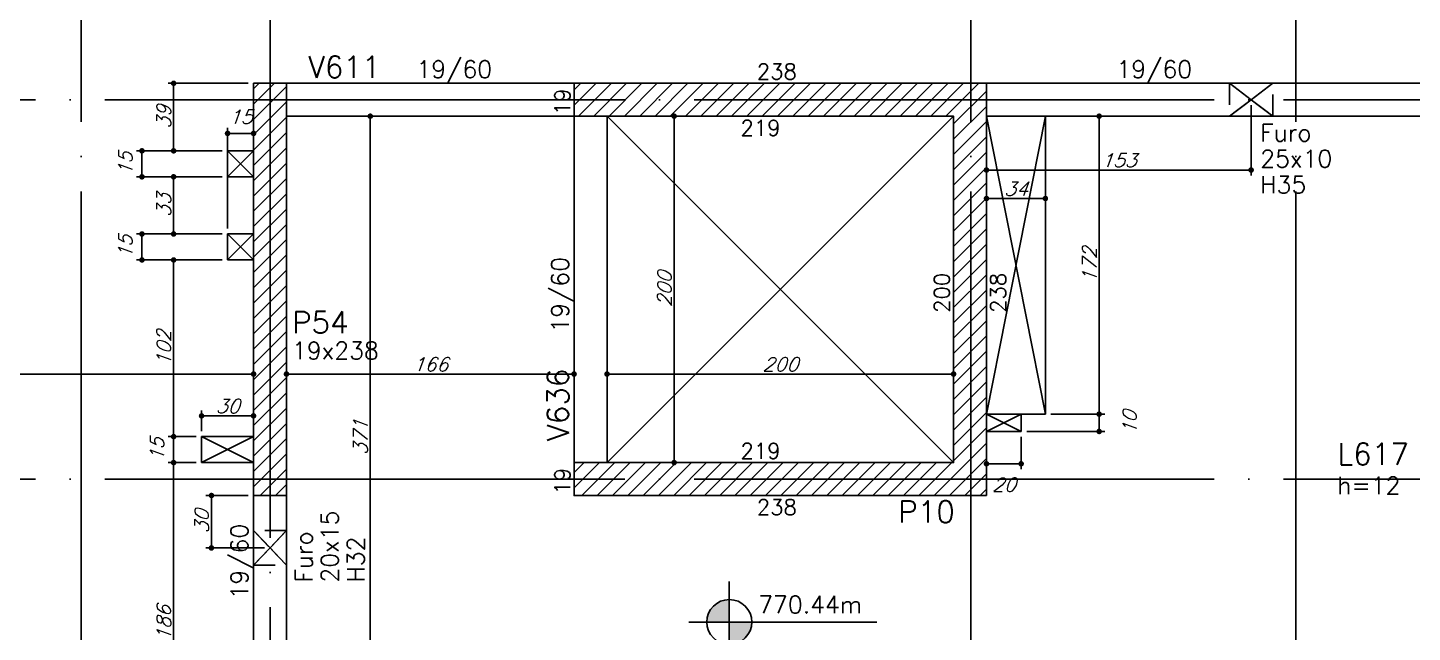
# Model space of a CAD drawing. Extents: x -4245 to 5400, y -2094 to 2406.
# Drawn here: x -349 to 450, y 567 to 916 of the extents above; entities that cross this region are included whole.
import ezdxf
from ezdxf.enums import TextEntityAlignment as Align

# ---------------------------------------------------------------- set-up
doc = ezdxf.new("R2010")
doc.units = 0
doc.header["$LTSCALE"] = 50
doc.header["$MEASUREMENT"] = 0
doc.linetypes.add('EIXO', pattern=[6.8, 6, -0.4, 0, -0.4])
doc.linetypes.add('HIDDEN', pattern=[0.375, 0.25, -0.125])
doc.layers.get('0').update_dxf_attribs({"linetype": 'CONTINUOUS'})
doc.layers.get('DEFPOINTS').update_dxf_attribs({"linetype": 'CONTINUOUS'})
for name, color, linetype in [('F-COTAS', 106, 'CONTINUOUS'), ('F-COTAS-FUROS', 50, 'CONTINUOUS'), ('F-EIXO', 12, 'EIXO'), ('F-FURO-PAREDE', 2, 'HIDDEN'), ('F-FURO-PAREDE-TEXTOS', 2, 'CONTINUOUS'), ('F-LAJES-DIM', 2, 'CONTINUOUS'), ('F-LAJES-NOME', 4, 'CONTINUOUS'), ('F-NÍVEL-PLANTA', 2, 'CONTINUOUS'), ('F-PILARES-DIM', 172, 'CONTINUOUS'), ('F-PILARES-HACH', 174, 'CONTINUOUS'), ('F-PILARES-NOME', 170, 'CONTINUOUS'), ('F-PILARES-S', 170, 'CONTINUOUS'), ('F-TEXTO', 6, 'CONTINUOUS'), ('F-VIGAS', 3, 'CONTINUOUS'), ('F-VIGAS-DIM', 2, 'CONTINUOUS'), ('F-VIGAS-NOME', 4, 'CONTINUOUS'), ('F-VÃO', 1, 'CONTINUOUS')]:
    doc.layers.add(name, color=color, linetype=linetype)
doc.styles.add('CP-TEXT-INCL', font='simplex.shx', dxfattribs={"oblique": 20})
doc.styles.add('MCP', font='simplex.shx')
doc.styles.add('ROMANS', font='simplex.shx')
doc.dimstyles.new('CP-COTAS-50', dxfattribs={"dimscale": 0.64, "dimtxt": 12.5, "dimasz": 5, "dimexe": 5, "dimexo": 5, "dimgap": 2.5, "dimtad": 1, "dimdec": 1, "dimdsep": 46, "dimtxsty": 'CP-TEXT-INCL', "dimblk1": 'DOT', "dimblk2": 'DOT', "dimsah": 1, "dimcen": 9, "dimclrd": 256, "dimclre": 256, "dimclrt": 256, "dimadec": 0, "dimazin": 0, "dimtfac": 1, "dimtdec": 1, "dimtmove": 2, "dimatfit": 3, "dimldrblk": 'DOT', "dimfxl": 0, "dimtolj": 1, "dimarcsym": 0})
pattern_1 = [(45, (0, 10000), (-4.4194174, 4.4194174), [])]

# ---------------------------------------------------------------- blocks, each defined once
blk = doc.blocks.new('Nível - Planta')
at = {"layer": 'F-NÍVEL-PLANTA'}
h = blk.add_hatch(color=71, dxfattribs=at)
h.paths.add_polyline_path([(0, 0), (0, 0.26, 0.414214), (-0.26, 0)])
h.paths.add_polyline_path([(0.26, 0), (0, 0), (0, -0.26, 0.414214)])
for p, q in [((0, -0.469), (0, 0.469)), ((-0.469, 0), (1.704, 0))]:
    blk.add_line(p, q, dxfattribs=at)
blk.add_circle((0, 0), 0.26, dxfattribs=at)
at = {"layer": 'F-TEXTO', "color": 3, "style": 'MCP'}
blk.add_attdef('NÍVEL', (0.333, 0.102), '', height=0.2, dxfattribs=at)
blk = doc.blocks.new('*U10')
at = {"layer": 'F-EIXO'}
blk.add_line((0, 0), (7397, 0), dxfattribs=at)
at = {"layer": 'F-TEXTO', "style": 'ROMANS'}
blk.add_attdef('EIXO', text='', height=17.5, dxfattribs=at).set_placement((-28.2072, 0), align=Align.MIDDLE_CENTER)
blk = doc.blocks.new('*U12')
at = {"layer": 'F-EIXO'}
blk.add_line((0, 0), (0, -3377.88), dxfattribs=at)
at = {"layer": 'F-TEXTO', "style": 'ROMANS'}
blk.add_attdef('EIXO', text='', height=17.5, rotation=360, dxfattribs=at).set_placement((0, 28.21), align=Align.MIDDLE_CENTER)
blk = doc.blocks.new('*U13')
at = {"layer": 'F-EIXO'}
blk.add_line((0, 0), (0, -3477.88), dxfattribs=at)
at = {"layer": 'F-TEXTO', "style": 'ROMANS'}
blk.add_attdef('EIXO', text='', height=17.5, rotation=360, dxfattribs=at).set_placement((0, 28.21), align=Align.MIDDLE_CENTER)
blk = doc.blocks.new('_DOT')
at = {"color": 0, "linetype": 'ByBlock'}
blk.add_line((-0.5, 0), (-1, 0), dxfattribs=at)
at = {"color": 0, "linetype": 'ByBlock', "const_width": 0.5}
blk.add_lwpolyline([(-0.25, 0, 1), (0.25, 0, 1)], format="xyb", close=True, dxfattribs=at)
blk = doc.blocks.new('*D54')
at = {"layer": 'DEFPOINTS', "color": 0, "linetype": 'Continuous', "transparency": 16777216}
for p in [(-151.64, 864.5), (-151.64, 864.5), (-151.64, 493.5)]:
    blk.add_point(p, dxfattribs=at)
at = {"layer": 'F-COTAS', "linetype": 'Continuous', "lineweight": -2, "transparency": 16777216}
blk.add_line((-151.64, 496.7), (-151.64, 861.3), dxfattribs=at)
at = {"layer": 'F-COTAS', "linetype": 'Continuous', "lineweight": -2, "transparency": 16777216, "xscale": 3.2, "yscale": 3.2, "zscale": 3.2}
for p, rotation in [((-151.64, 864.5), 90), ((-151.64, 493.5), 270)]:
    blk.add_blockref('_DOT', p, dxfattribs=dict(at, rotation=rotation))
at = {"layer": 'F-COTAS', "linetype": 'Continuous', "transparency": 16777216, "insert": (-157.24, 679), "char_height": 8, "attachment_point": 5, "rotation": 90, "style": 'CP-TEXT-INCL'}
blk.add_mtext('\\A1;371', dxfattribs=at)
blk = doc.blocks.new('*D55')
at = {"layer": 'DEFPOINTS', "color": 0, "linetype": 'Continuous', "transparency": 16777216}
for p in [(23.74, 864.5), (23.74, 864.5), (23.74, 664.5)]:
    blk.add_point(p, dxfattribs=at)
at = {"layer": 'F-COTAS', "linetype": 'Continuous', "lineweight": -2, "transparency": 16777216}
blk.add_line((23.74, 667.7), (23.74, 861.3), dxfattribs=at)
at = {"layer": 'F-COTAS', "linetype": 'Continuous', "lineweight": -2, "transparency": 16777216, "xscale": 3.2, "yscale": 3.2, "zscale": 3.2}
for p, rotation in [((23.74, 864.5), 90), ((23.74, 664.5), 270)]:
    blk.add_blockref('_DOT', p, dxfattribs=dict(at, rotation=rotation))
at = {"layer": 'F-COTAS', "linetype": 'Continuous', "transparency": 16777216, "insert": (18.14, 764.5), "char_height": 8, "attachment_point": 5, "rotation": 90, "style": 'CP-TEXT-INCL'}
blk.add_mtext('\\A1;200', dxfattribs=at)
blk = doc.blocks.new('*D84')
at = {"layer": 'DEFPOINTS', "color": 0, "linetype": 'Continuous', "transparency": 16777216}
for p in [(-537, 715.63), (-219, 715.63), (-219, 715.63)]:
    blk.add_point(p, dxfattribs=at)
at = {"layer": 'F-COTAS', "linetype": 'Continuous', "lineweight": -2, "transparency": 16777216}
blk.add_line((-533.8, 715.63), (-222.2, 715.63), dxfattribs=at)
at = {"layer": 'F-COTAS', "linetype": 'Continuous', "lineweight": -2, "transparency": 16777216, "xscale": 3.2, "yscale": 3.2, "zscale": 3.2, "rotation": 180}
blk.add_blockref('_DOT', (-537, 715.63), dxfattribs=at)
at = {"layer": 'F-COTAS', "linetype": 'Continuous', "lineweight": -2, "transparency": 16777216, "xscale": 3.2, "yscale": 3.2, "zscale": 3.2}
blk.add_blockref('_DOT', (-219, 715.63), dxfattribs=at)
at = {"layer": 'F-COTAS', "linetype": 'Continuous', "transparency": 16777216, "insert": (-378, 721.23), "char_height": 8, "attachment_point": 5, "style": 'CP-TEXT-INCL'}
blk.add_mtext('\\A1;318', dxfattribs=at)
blk = doc.blocks.new('*D85')
at = {"layer": 'DEFPOINTS', "color": 0, "linetype": 'Continuous', "transparency": 16777216}
for p in [(-200, 715.63), (-34, 715.63), (-34, 715.63)]:
    blk.add_point(p, dxfattribs=at)
at = {"layer": 'F-COTAS', "linetype": 'Continuous', "lineweight": -2, "transparency": 16777216}
blk.add_line((-196.8, 715.63), (-37.2, 715.63), dxfattribs=at)
at = {"layer": 'F-COTAS', "linetype": 'Continuous', "lineweight": -2, "transparency": 16777216, "xscale": 3.2, "yscale": 3.2, "zscale": 3.2, "rotation": 180}
blk.add_blockref('_DOT', (-200, 715.63), dxfattribs=at)
at = {"layer": 'F-COTAS', "linetype": 'Continuous', "lineweight": -2, "transparency": 16777216, "xscale": 3.2, "yscale": 3.2, "zscale": 3.2}
blk.add_blockref('_DOT', (-34, 715.63), dxfattribs=at)
at = {"layer": 'F-COTAS', "linetype": 'Continuous', "transparency": 16777216, "insert": (-117, 721.23), "char_height": 8, "attachment_point": 5, "style": 'CP-TEXT-INCL'}
blk.add_mtext('\\A1;166', dxfattribs=at)
blk = doc.blocks.new('*D86')
at = {"layer": 'DEFPOINTS', "color": 0, "linetype": 'Continuous', "transparency": 16777216}
for p in [(-15, 715.63), (185, 715.63), (185, 715.63)]:
    blk.add_point(p, dxfattribs=at)
at = {"layer": 'F-COTAS', "linetype": 'Continuous', "lineweight": -2, "transparency": 16777216}
blk.add_line((-11.8, 715.63), (181.8, 715.63), dxfattribs=at)
at = {"layer": 'F-COTAS', "linetype": 'Continuous', "lineweight": -2, "transparency": 16777216, "xscale": 3.2, "yscale": 3.2, "zscale": 3.2, "rotation": 180}
blk.add_blockref('_DOT', (-15, 715.63), dxfattribs=at)
at = {"layer": 'F-COTAS', "linetype": 'Continuous', "lineweight": -2, "transparency": 16777216, "xscale": 3.2, "yscale": 3.2, "zscale": 3.2}
blk.add_blockref('_DOT', (185, 715.63), dxfattribs=at)
at = {"layer": 'F-COTAS', "linetype": 'Continuous', "transparency": 16777216, "insert": (85, 721.23), "char_height": 8, "attachment_point": 5, "style": 'CP-TEXT-INCL'}
blk.add_mtext('\\A1;200', dxfattribs=at)
blk = doc.blocks.new('*U237')
at = {"layer": 'F-VÃO'}
for p, q in [((0, 0), (34, 172)), ((0, 172), (34, 0))]:
    blk.add_line(p, q, dxfattribs=at)
at = {"layer": 'F-VÃO', "color": 3}
blk.add_lwpolyline([(0, 0), (34, 0), (34, 172), (0, 172)], close=True, dxfattribs=at)
blk = doc.blocks.new('*U240')
at = {"layer": 'F-VÃO'}
for p, q in [((0, 0), (20, 10)), ((0, 10), (20, 0))]:
    blk.add_line(p, q, dxfattribs=at)
at = {"layer": 'F-VÃO', "color": 3}
blk.add_lwpolyline([(0, 0), (20, 0), (20, 10), (0, 10)], close=True, dxfattribs=at)
blk = doc.blocks.new('*U243')
at = {"layer": 'F-VÃO'}
for p, q in [((0, 0), (15, 15)), ((0, 15), (15, 0))]:
    blk.add_line(p, q, dxfattribs=at)
at = {"layer": 'F-VÃO', "color": 3}
blk.add_lwpolyline([(0, 0), (15, 0), (15, 15), (0, 15)], close=True, dxfattribs=at)
blk = doc.blocks.new('*U246')
at = {"layer": 'F-VÃO'}
for p, q in [((0, 0), (30, 15)), ((0, 15), (30, 0))]:
    blk.add_line(p, q, dxfattribs=at)
at = {"layer": 'F-VÃO', "color": 3}
blk.add_lwpolyline([(0, 0), (30, 0), (30, 15), (0, 15)], close=True, dxfattribs=at)
blk = doc.blocks.new('*D309')
at = {"layer": 'DEFPOINTS', "color": 0, "linetype": 'Continuous', "transparency": 16777216}
for p in [(-265.13, 664.5), (-249, 664.5), (-239, 479)]:
    blk.add_point(p, dxfattribs=at)
at = {"layer": 'F-COTAS-FUROS', "linetype": 'Continuous', "lineweight": -2, "transparency": 16777216}
for p, q in [((-252.2, 664.5), (-268.33, 664.5)), ((-265.13, 482.2), (-265.13, 661.3)), ((-242.2, 479), (-268.33, 479))]:
    blk.add_line(p, q, dxfattribs=at)
at = {"layer": 'F-COTAS-FUROS', "linetype": 'Continuous', "lineweight": -2, "transparency": 16777216, "xscale": 3.2, "yscale": 3.2, "zscale": 3.2}
for p, rotation in [((-265.13, 664.5), 90), ((-265.13, 479), 270)]:
    blk.add_blockref('_DOT', p, dxfattribs=dict(at, rotation=rotation))
at = {"layer": 'F-COTAS-FUROS', "linetype": 'Continuous', "transparency": 16777216, "insert": (-270.73, 571.75), "char_height": 8, "attachment_point": 5, "rotation": 90, "style": 'CP-TEXT-INCL'}
blk.add_mtext('\\A1;186', dxfattribs=at)
blk = doc.blocks.new('*D310')
at = {"layer": 'DEFPOINTS', "color": 0, "linetype": 'Continuous', "transparency": 16777216}
for p in [(-265.13, 679.5), (-249, 679.5), (-249, 664.5)]:
    blk.add_point(p, dxfattribs=at)
at = {"layer": 'F-COTAS-FUROS', "linetype": 'Continuous', "lineweight": -2, "transparency": 16777216}
for p, q in [((-252.2, 679.5), (-268.33, 679.5)), ((-265.13, 667.7), (-265.13, 676.3)), ((-252.2, 664.5), (-268.33, 664.5))]:
    blk.add_line(p, q, dxfattribs=at)
at = {"layer": 'F-COTAS-FUROS', "linetype": 'Continuous', "lineweight": -2, "transparency": 16777216, "xscale": 3.2, "yscale": 3.2, "zscale": 3.2}
for p, rotation in [((-265.13, 679.5), 90), ((-265.13, 664.5), 270)]:
    blk.add_blockref('_DOT', p, dxfattribs=dict(at, rotation=rotation))
at = {"layer": 'F-COTAS-FUROS', "linetype": 'Continuous', "transparency": 16777216, "insert": (-274.73, 672), "char_height": 8, "attachment_point": 5, "rotation": 90, "style": 'CP-TEXT-INCL'}
blk.add_mtext('\\A1;15', dxfattribs=at)
blk = doc.blocks.new('*D311')
at = {"layer": 'DEFPOINTS', "color": 0, "linetype": 'Continuous', "transparency": 16777216}
for p in [(-265.13, 781.5), (-234, 781.5), (-249, 679.5)]:
    blk.add_point(p, dxfattribs=at)
at = {"layer": 'F-COTAS-FUROS', "linetype": 'Continuous', "lineweight": -2, "transparency": 16777216}
for p, q in [((-237.2, 781.5), (-268.33, 781.5)), ((-265.13, 682.7), (-265.13, 778.3)), ((-252.2, 679.5), (-268.33, 679.5))]:
    blk.add_line(p, q, dxfattribs=at)
at = {"layer": 'F-COTAS-FUROS', "linetype": 'Continuous', "lineweight": -2, "transparency": 16777216, "xscale": 3.2, "yscale": 3.2, "zscale": 3.2}
for p, rotation in [((-265.13, 781.5), 90), ((-265.13, 679.5), 270)]:
    blk.add_blockref('_DOT', p, dxfattribs=dict(at, rotation=rotation))
at = {"layer": 'F-COTAS-FUROS', "linetype": 'Continuous', "transparency": 16777216, "insert": (-270.73, 730.5), "char_height": 8, "attachment_point": 5, "rotation": 90, "style": 'CP-TEXT-INCL'}
blk.add_mtext('\\A1;102', dxfattribs=at)
blk = doc.blocks.new('*D312')
at = {"layer": 'DEFPOINTS', "color": 0, "linetype": 'Continuous', "transparency": 16777216}
for p in [(-283.41, 796.5), (-234, 796.5), (-234, 781.5)]:
    blk.add_point(p, dxfattribs=at)
at = {"layer": 'F-COTAS-FUROS', "linetype": 'Continuous', "lineweight": -2, "transparency": 16777216}
for p, q in [((-237.2, 796.5), (-286.61, 796.5)), ((-283.41, 784.7), (-283.41, 793.3)), ((-237.2, 781.5), (-286.61, 781.5))]:
    blk.add_line(p, q, dxfattribs=at)
at = {"layer": 'F-COTAS-FUROS', "linetype": 'Continuous', "lineweight": -2, "transparency": 16777216, "xscale": 3.2, "yscale": 3.2, "zscale": 3.2}
for p, rotation in [((-283.41, 796.5), 90), ((-283.41, 781.5), 270)]:
    blk.add_blockref('_DOT', p, dxfattribs=dict(at, rotation=rotation))
at = {"layer": 'F-COTAS-FUROS', "linetype": 'Continuous', "transparency": 16777216, "insert": (-293.01, 789), "char_height": 8, "attachment_point": 5, "rotation": 90, "style": 'CP-TEXT-INCL'}
blk.add_mtext('\\A1;15', dxfattribs=at)
blk = doc.blocks.new('*D313')
at = {"layer": 'DEFPOINTS', "color": 0, "linetype": 'Continuous', "transparency": 16777216}
for p in [(-265.13, 829.5), (-234, 829.5), (-234, 796.5)]:
    blk.add_point(p, dxfattribs=at)
at = {"layer": 'F-COTAS-FUROS', "linetype": 'Continuous', "lineweight": -2, "transparency": 16777216}
for p, q in [((-237.2, 829.5), (-268.33, 829.5)), ((-265.13, 799.7), (-265.13, 826.3)), ((-237.2, 796.5), (-268.33, 796.5))]:
    blk.add_line(p, q, dxfattribs=at)
at = {"layer": 'F-COTAS-FUROS', "linetype": 'Continuous', "lineweight": -2, "transparency": 16777216, "xscale": 3.2, "yscale": 3.2, "zscale": 3.2}
for p, rotation in [((-265.13, 829.5), 90), ((-265.13, 796.5), 270)]:
    blk.add_blockref('_DOT', p, dxfattribs=dict(at, rotation=rotation))
at = {"layer": 'F-COTAS-FUROS', "linetype": 'Continuous', "transparency": 16777216, "insert": (-270.73, 813), "char_height": 8, "attachment_point": 5, "rotation": 90, "style": 'CP-TEXT-INCL'}
blk.add_mtext('\\A1;33', dxfattribs=at)
blk = doc.blocks.new('*D314')
at = {"layer": 'DEFPOINTS', "color": 0, "linetype": 'Continuous', "transparency": 16777216}
for p in [(-283.41, 844.5), (-234, 844.5), (-234, 829.5)]:
    blk.add_point(p, dxfattribs=at)
at = {"layer": 'F-COTAS-FUROS', "linetype": 'Continuous', "lineweight": -2, "transparency": 16777216}
for p, q in [((-237.2, 844.5), (-286.61, 844.5)), ((-283.41, 832.7), (-283.41, 841.3)), ((-237.2, 829.5), (-286.61, 829.5))]:
    blk.add_line(p, q, dxfattribs=at)
at = {"layer": 'F-COTAS-FUROS', "linetype": 'Continuous', "lineweight": -2, "transparency": 16777216, "xscale": 3.2, "yscale": 3.2, "zscale": 3.2}
for p, rotation in [((-283.41, 844.5), 90), ((-283.41, 829.5), 270)]:
    blk.add_blockref('_DOT', p, dxfattribs=dict(at, rotation=rotation))
at = {"layer": 'F-COTAS-FUROS', "linetype": 'Continuous', "transparency": 16777216, "insert": (-293.01, 837), "char_height": 8, "attachment_point": 5, "rotation": 90, "style": 'CP-TEXT-INCL'}
blk.add_mtext('\\A1;15', dxfattribs=at)
blk = doc.blocks.new('*D315')
at = {"layer": 'DEFPOINTS', "color": 0, "linetype": 'Continuous', "transparency": 16777216}
for p in [(-265.13, 883.5), (-219, 883.5), (-234, 844.5)]:
    blk.add_point(p, dxfattribs=at)
at = {"layer": 'F-COTAS-FUROS', "linetype": 'Continuous', "lineweight": -2, "transparency": 16777216}
for p, q in [((-222.2, 883.5), (-268.33, 883.5)), ((-265.13, 847.7), (-265.13, 880.3)), ((-237.2, 844.5), (-268.33, 844.5))]:
    blk.add_line(p, q, dxfattribs=at)
at = {"layer": 'F-COTAS-FUROS', "linetype": 'Continuous', "lineweight": -2, "transparency": 16777216, "xscale": 3.2, "yscale": 3.2, "zscale": 3.2}
for p, rotation in [((-265.13, 883.5), 90), ((-265.13, 844.5), 270)]:
    blk.add_blockref('_DOT', p, dxfattribs=dict(at, rotation=rotation))
at = {"layer": 'F-COTAS-FUROS', "linetype": 'Continuous', "transparency": 16777216, "insert": (-270.73, 864), "char_height": 8, "attachment_point": 5, "rotation": 90, "style": 'CP-TEXT-INCL'}
blk.add_mtext('\\A1;39', dxfattribs=at)
blk = doc.blocks.new('*D318')
at = {"layer": 'DEFPOINTS', "color": 0, "linetype": 'Continuous', "transparency": 16777216}
for p in [(-219, 691.47), (-249, 679.5), (-219, 685.75)]:
    blk.add_point(p, dxfattribs=at)
at = {"layer": 'F-COTAS-FUROS', "linetype": 'Continuous', "lineweight": -2, "transparency": 16777216}
for p, q in [((-249, 682.7), (-249, 694.67)), ((-245.8, 691.47), (-222.2, 691.47)), ((-219, 688.95), (-219, 694.67))]:
    blk.add_line(p, q, dxfattribs=at)
at = {"layer": 'F-COTAS-FUROS', "linetype": 'Continuous', "lineweight": -2, "transparency": 16777216, "xscale": 3.2, "yscale": 3.2, "zscale": 3.2, "rotation": 180}
blk.add_blockref('_DOT', (-249, 691.47), dxfattribs=at)
at = {"layer": 'F-COTAS-FUROS', "linetype": 'Continuous', "lineweight": -2, "transparency": 16777216, "xscale": 3.2, "yscale": 3.2, "zscale": 3.2}
blk.add_blockref('_DOT', (-219, 691.47), dxfattribs=at)
at = {"layer": 'F-COTAS-FUROS', "linetype": 'Continuous', "transparency": 16777216, "insert": (-234, 697.07), "char_height": 8, "attachment_point": 5, "style": 'CP-TEXT-INCL'}
blk.add_mtext('\\A1;30', dxfattribs=at)
blk = doc.blocks.new('*D319')
at = {"layer": 'DEFPOINTS', "color": 0, "linetype": 'Continuous', "transparency": 16777216}
for p in [(-219, 854.56), (-219, 847.51), (-234, 796.5)]:
    blk.add_point(p, dxfattribs=at)
at = {"layer": 'F-COTAS-FUROS', "linetype": 'Continuous', "lineweight": -2, "transparency": 16777216}
for p, q in [((-234, 799.7), (-234, 857.76)), ((-219, 850.71), (-219, 857.76)), ((-230.8, 854.56), (-222.2, 854.56))]:
    blk.add_line(p, q, dxfattribs=at)
at = {"layer": 'F-COTAS-FUROS', "linetype": 'Continuous', "lineweight": -2, "transparency": 16777216, "xscale": 3.2, "yscale": 3.2, "zscale": 3.2, "rotation": 180}
blk.add_blockref('_DOT', (-234, 854.56), dxfattribs=at)
at = {"layer": 'F-COTAS-FUROS', "linetype": 'Continuous', "lineweight": -2, "transparency": 16777216, "xscale": 3.2, "yscale": 3.2, "zscale": 3.2}
blk.add_blockref('_DOT', (-219, 854.56), dxfattribs=at)
at = {"layer": 'F-COTAS-FUROS', "linetype": 'Continuous', "transparency": 16777216, "insert": (-226.5, 864.16), "char_height": 8, "attachment_point": 5, "style": 'CP-TEXT-INCL'}
blk.add_mtext('\\A1;15', dxfattribs=at)
blk = doc.blocks.new('*D323')
at = {"layer": 'DEFPOINTS', "color": 0, "linetype": 'Continuous', "transparency": 16777216}
for p in [(204, 682.5), (224, 682.5), (224, 663.84)]:
    blk.add_point(p, dxfattribs=at)
at = {"layer": 'F-COTAS-FUROS', "linetype": 'Continuous', "lineweight": -2, "transparency": 16777216}
for p, q in [((204, 679.3), (204, 660.64)), ((224, 679.3), (224, 660.64)), ((207.2, 663.84), (220.8, 663.84))]:
    blk.add_line(p, q, dxfattribs=at)
at = {"layer": 'F-COTAS-FUROS', "linetype": 'Continuous', "lineweight": -2, "transparency": 16777216, "xscale": 3.2, "yscale": 3.2, "zscale": 3.2, "rotation": 180}
blk.add_blockref('_DOT', (204, 663.84), dxfattribs=at)
at = {"layer": 'F-COTAS-FUROS', "linetype": 'Continuous', "lineweight": -2, "transparency": 16777216, "xscale": 3.2, "yscale": 3.2, "zscale": 3.2}
blk.add_blockref('_DOT', (224, 663.84), dxfattribs=at)
at = {"layer": 'F-COTAS-FUROS', "linetype": 'Continuous', "transparency": 16777216, "insert": (214, 651.75), "char_height": 8, "attachment_point": 5, "style": 'CP-TEXT-INCL'}
blk.add_mtext('\\A1;20', dxfattribs=at)
blk = doc.blocks.new('*D324')
at = {"layer": 'DEFPOINTS', "color": 0, "linetype": 'Continuous', "transparency": 16777216}
for p in [(238, 692.5), (269.02, 692.5), (224, 682.5)]:
    blk.add_point(p, dxfattribs=at)
at = {"layer": 'F-COTAS-FUROS', "linetype": 'Continuous', "lineweight": -2, "transparency": 16777216}
for p, q in [((241.2, 692.5), (272.22, 692.5)), ((269.02, 685.7), (269.02, 689.3)), ((227.2, 682.5), (272.22, 682.5))]:
    blk.add_line(p, q, dxfattribs=at)
at = {"layer": 'F-COTAS-FUROS', "linetype": 'Continuous', "lineweight": -2, "transparency": 16777216, "xscale": 3.2, "yscale": 3.2, "zscale": 3.2}
for p, rotation in [((269.02, 692.5), 90), ((269.02, 682.5), 270)]:
    blk.add_blockref('_DOT', p, dxfattribs=dict(at, rotation=rotation))
at = {"layer": 'F-COTAS-FUROS', "linetype": 'Continuous', "transparency": 16777216, "insert": (286.62, 687.5), "char_height": 8, "attachment_point": 5, "rotation": 90, "style": 'CP-TEXT-INCL'}
blk.add_mtext('\\A1;10', dxfattribs=at)
blk = doc.blocks.new('*D325')
at = {"layer": 'DEFPOINTS', "color": 0, "linetype": 'Continuous', "transparency": 16777216}
for p in [(255.88, 864.5), (269.02, 864.5), (238, 692.5)]:
    blk.add_point(p, dxfattribs=at)
at = {"layer": 'F-COTAS-FUROS', "linetype": 'Continuous', "lineweight": -2, "transparency": 16777216}
for p, q in [((259.08, 864.5), (272.22, 864.5)), ((269.02, 695.7), (269.02, 861.3)), ((241.2, 692.5), (272.22, 692.5))]:
    blk.add_line(p, q, dxfattribs=at)
at = {"layer": 'F-COTAS-FUROS', "linetype": 'Continuous', "lineweight": -2, "transparency": 16777216, "xscale": 3.2, "yscale": 3.2, "zscale": 3.2}
for p, rotation in [((269.02, 864.5), 90), ((269.02, 692.5), 270)]:
    blk.add_blockref('_DOT', p, dxfattribs=dict(at, rotation=rotation))
at = {"layer": 'F-COTAS-FUROS', "linetype": 'Continuous', "transparency": 16777216, "insert": (263.42, 778.5), "char_height": 8, "attachment_point": 5, "rotation": 90, "style": 'CP-TEXT-INCL'}
blk.add_mtext('\\A1;172', dxfattribs=at)
blk = doc.blocks.new('*D326')
at = {"layer": 'DEFPOINTS', "color": 0, "linetype": 'Continuous', "transparency": 16777216}
for p in [(238, 816.98), (204, 803.1), (238, 803.1)]:
    blk.add_point(p, dxfattribs=at)
at = {"layer": 'F-COTAS-FUROS', "linetype": 'Continuous', "lineweight": -2, "transparency": 16777216}
for p, q in [((204, 806.3), (204, 820.18)), ((207.2, 816.98), (234.8, 816.98)), ((238, 806.3), (238, 820.18))]:
    blk.add_line(p, q, dxfattribs=at)
at = {"layer": 'F-COTAS-FUROS', "linetype": 'Continuous', "lineweight": -2, "transparency": 16777216, "xscale": 3.2, "yscale": 3.2, "zscale": 3.2, "rotation": 180}
blk.add_blockref('_DOT', (204, 816.98), dxfattribs=at)
at = {"layer": 'F-COTAS-FUROS', "linetype": 'Continuous', "lineweight": -2, "transparency": 16777216, "xscale": 3.2, "yscale": 3.2, "zscale": 3.2}
blk.add_blockref('_DOT', (238, 816.98), dxfattribs=at)
at = {"layer": 'F-COTAS-FUROS', "linetype": 'Continuous', "transparency": 16777216, "insert": (221, 822.58), "char_height": 8, "attachment_point": 5, "style": 'CP-TEXT-INCL'}
blk.add_mtext('\\A1;34', dxfattribs=at)
blk = doc.blocks.new('*D348')
at = {"layer": 'DEFPOINTS', "color": 0, "linetype": 'Continuous', "transparency": 16777216}
for p in [(356.74, 874), (204, 852.73), (204, 833.42)]:
    blk.add_point(p, dxfattribs=at)
at = {"layer": 'F-COTAS-FUROS', "linetype": 'Continuous', "lineweight": -2, "transparency": 16777216}
for p, q in [((356.74, 870.8), (356.74, 830.22)), ((204, 849.53), (204, 830.22)), ((353.54, 833.42), (207.2, 833.42))]:
    blk.add_line(p, q, dxfattribs=at)
at = {"layer": 'F-COTAS-FUROS', "linetype": 'Continuous', "lineweight": -2, "transparency": 16777216, "xscale": 3.2, "yscale": 3.2, "zscale": 3.2, "rotation": 180}
blk.add_blockref('_DOT', (204, 833.42), dxfattribs=at)
at = {"layer": 'F-COTAS-FUROS', "linetype": 'Continuous', "lineweight": -2, "transparency": 16777216, "xscale": 3.2, "yscale": 3.2, "zscale": 3.2}
blk.add_blockref('_DOT', (356.74, 833.42), dxfattribs=at)
at = {"layer": 'F-COTAS-FUROS', "linetype": 'Continuous', "transparency": 16777216, "insert": (280.37, 839.02), "char_height": 8, "attachment_point": 5, "style": 'CP-TEXT-INCL'}
blk.add_mtext('\\A1;153', dxfattribs=at)
blk = doc.blocks.new('*D350')
at = {"layer": 'DEFPOINTS', "color": 0, "linetype": 'Continuous', "transparency": 16777216}
for p in [(-243.31, 645.5), (-219, 645.5), (-209.5, 615.22)]:
    blk.add_point(p, dxfattribs=at)
at = {"layer": 'F-COTAS-FUROS', "linetype": 'Continuous', "lineweight": -2, "transparency": 16777216}
for p, q in [((-222.2, 645.5), (-246.51, 645.5)), ((-243.31, 618.42), (-243.31, 642.3)), ((-212.7, 615.22), (-246.51, 615.22))]:
    blk.add_line(p, q, dxfattribs=at)
at = {"layer": 'F-COTAS-FUROS', "linetype": 'Continuous', "lineweight": -2, "transparency": 16777216, "xscale": 3.2, "yscale": 3.2, "zscale": 3.2}
for p, rotation in [((-243.31, 645.5), 90), ((-243.31, 615.22), 270)]:
    blk.add_blockref('_DOT', p, dxfattribs=dict(at, rotation=rotation))
at = {"layer": 'F-COTAS-FUROS', "linetype": 'Continuous', "transparency": 16777216, "insert": (-248.91, 630.36), "char_height": 8, "attachment_point": 5, "rotation": 90, "style": 'CP-TEXT-INCL'}
blk.add_mtext('\\A1;30', dxfattribs=at)

msp = doc.modelspace()

# ---------------------------------------------------------------- hatches: boundary and pattern name
at = {"layer": 'F-PILARES-HACH', "linetype": 'Continuous'}
h = msp.add_hatch(dxfattribs=at)
h.set_pattern_fill('ANSI31', color=256, scale=50, style=0)
h.set_pattern_definition(pattern_1)
h.paths.add_polyline_path([(-219, 645.5), (-200, 645.5), (-200, 883.5), (-219, 883.5)], flags=16)
h = msp.add_hatch(dxfattribs=at)
h.set_pattern_fill('ANSI31', color=256, scale=50, style=0)
h.set_pattern_definition(pattern_1)
h.paths.add_polyline_path([(204, 645.5), (204, 883.5), (-34, 883.5), (-34, 864.5), (185, 864.5), (185, 664.5), (-34, 664.5), (-34, 645.5)], flags=16)

# ---------------------------------------------------------------- linework, layer by layer
at = {"layer": 'F-FURO-PAREDE'}
for points in [[(356.737, 874), (344.237, 864.5), (369.237, 864.5), (356.737, 874), (369.237, 864.5), (369.237, 883.5), (356.737, 874), (369.237, 883.5), (344.237, 883.5), (356.737, 874), (344.237, 883.5), (344.237, 864.5), (356.737, 874)], [(-209.5, 615.219), (-200, 605.219), (-200, 625.219), (-209.5, 615.219), (-200, 625.219), (-219, 625.219), (-209.5, 615.219), (-219, 625.219), (-219, 605.219), (-209.5, 615.219), (-219, 605.219), (-200, 605.219), (-209.5, 615.219)]]:
    msp.add_lwpolyline(points, dxfattribs=at)
at = {"layer": 'F-PILARES-S', "linetype": 'Continuous'}
for points in [[(-219, 645.5), (-200, 645.5), (-200, 883.5), (-219, 883.5), (-219, 645.5)], [(204, 645.5), (204, 883.5), (-34, 883.5), (-34, 864.5), (185, 864.5), (185, 664.5), (-34, 664.5), (-34, 645.5), (204, 645.5)]]:
    msp.add_lwpolyline(points, dxfattribs=at)
at = {"layer": 'F-VIGAS'}
for points in [[(-34, 883.5), (-200, 883.5)], [(596, 883.5), (204, 883.5)], [(-200, 864.5), (-34, 864.5)], [(-34, 864.5), (-34, 664.5)], [(-15, 664.5), (-15, 864.5)], [(204, 864.5), (596, 864.5)], [(-219, 645.5), (-219, 493.5)], [(-200, 493.5), (-200, 645.5)]]:
    msp.add_lwpolyline(points, dxfattribs=at)
at = {"layer": 'F-VÃO'}
for p, q in [((-15, 664.5), (185, 864.5)), ((-15, 864.5), (185, 664.5))]:
    msp.add_line(p, q, dxfattribs=at)

# ---------------------------------------------------------------- block references
at = {"layer": 'F-EIXO', "linetype": 'Continuous'}
for name, p in [('*U13', (-209.5, 1941.357)), ('*U12', (-318.5, 1841.357)), ('*U12', (195, 1841.357)), ('*U12', (382.5, 1841.357)), ('*U10', (-3705.761, 874)), ('*U10', (-3705.761, 655))]:
    msp.add_blockref(name, p, dxfattribs=at)
at = {"layer": 'F-NÍVEL-PLANTA', "linetype": 'Continuous', "xscale": 50, "yscale": 50, "zscale": 50}
msp.add_blockref('Nível - Planta', (55.58, 572.426), dxfattribs=at).add_auto_attribs({'NÍVEL': '770.44m'})
at = {"layer": 'F-VÃO', "linetype": 'Continuous'}
for name, p in [('*U237', (204, 692.5)), ('*U243', (-234, 829.5)), ('*U243', (-234, 781.5)), ('*U240', (204, 682.5)), ('*U246', (-249, 664.5))]:
    msp.add_blockref(name, p, dxfattribs=at)

# ---------------------------------------------------------------- texts
at = {"layer": 'F-FURO-PAREDE-TEXTOS', "linetype": 'Continuous', "style": 'MCP'}
for s, p in [('Furo', (362.013, 849.968)), ('25x10', (362.013, 834.968)), ('H35', (362.013, 819.968))]:
    msp.add_text(s, height=10, dxfattribs=at).set_placement(p)
for s, p in [('20x15', (-170, 595.219)), ('Furo', (-185, 595.219)), ('H32', (-155, 595.219))]:
    msp.add_text(s, height=10, rotation=90, dxfattribs=at).set_placement(p)
at = {"layer": 'F-LAJES-DIM', "linetype": 'Continuous', "style": 'MCP'}
msp.add_text('h=12', height=10, dxfattribs=at).set_placement((406.49, 646.265))
at = {"layer": 'F-LAJES-NOME', "linetype": 'Continuous', "style": 'MCP'}
msp.add_text('L617', height=12.5, dxfattribs=at).set_placement((406.49, 663.265))
at = {"layer": 'F-PILARES-DIM', "linetype": 'Continuous', "style": 'MCP'}
for s, height, p in [('238', 9, (71.5, 885.75)), ('219', 9, (62, 853.25)), ('19x238', 10, (-196.814, 724.162)), ('219', 9, (62, 666.75)), ('238', 9, (71.5, 634.25))]:
    msp.add_text(s, height=height, dxfattribs=at).set_placement(p)
for s, p in [('19', (-36.25, 865)), ('200', (182.75, 751)), ('238', (215.25, 751)), ('19', (-36.25, 646))]:
    msp.add_text(s, height=9, rotation=90, dxfattribs=at).set_placement(p)
at = {"layer": 'F-PILARES-NOME', "linetype": 'Continuous', "style": 'MCP'}
for s, p in [('P54', (-196.814, 739.162)), ('P10', (153.062, 629.875))]:
    msp.add_text(s, height=12.5, dxfattribs=at).set_placement(p)
at = {"layer": 'F-VIGAS-DIM', "linetype": 'Continuous', "style": 'MCP'}
for p in [(-125, 886.625), (279, 886.625)]:
    msp.add_text('19/60', height=10, dxfattribs=at).set_placement(p)
for p in [(-37.125, 739.5), (-222.125, 585.497)]:
    msp.add_text('19/60', height=10, rotation=90, dxfattribs=at).set_placement(p)
at = {"layer": 'F-VIGAS-NOME', "linetype": 'Continuous', "style": 'MCP'}
msp.add_text('V611', height=12.5, dxfattribs=at).set_placement((-187.5, 886.625))
msp.add_text('V636', height=12.5, rotation=90, dxfattribs=at).set_placement((-37.125, 677))

# ---------------------------------------------------------------- dimensions: what is measured, and where the dimension line sits
at = {"layer": 'F-COTAS', "linetype": 'Continuous'}
for base, p1, p2, angle, picture, middle in [((-151.642, 864.5), (-151.642, 493.5), (-151.642, 864.5), 270, '*D54', (-157.242, 679)), ((23.739, 864.5), (23.739, 664.5), (23.739, 864.5), 270, '*D55', (18.139, 764.5)), ((-219, 715.627), (-537, 715.627), (-219, 715.627), 180, '*D84', (-378, 721.227)), ((-34, 715.627), (-200, 715.627), (-34, 715.627), 180, '*D85', (-117, 721.227)), ((185, 715.627), (-15, 715.627), (185, 715.627), 180, '*D86', (85, 721.227))]:
    dim = msp.add_linear_dim(base=base, p1=p1, p2=p2, angle=angle, dimstyle='CP-COTAS-50', dxfattribs=at)
    dim.commit()
    dim.dimension.update_dxf_attribs({"geometry": picture, "text_midpoint": middle})
at = {"layer": 'F-COTAS-FUROS', "linetype": 'Continuous'}
for base, p1, p2, picture, middle in [((-265.134, 883.5), (-234, 844.5), (-219, 883.5), '*D315', (-270.734, 864)), ((269.024, 864.5), (238, 692.5), (255.881, 864.5), '*D325', (263.424, 778.5)), ((-283.412, 844.5), (-234, 829.5), (-234, 844.5), '*D314', (-293.012, 837)), ((-265.134, 829.5), (-234, 796.5), (-234, 829.5), '*D313', (-270.734, 813)), ((-283.412, 796.5), (-234, 781.5), (-234, 796.5), '*D312', (-293.012, 789)), ((-265.134, 781.5), (-249, 679.5), (-234, 781.5), '*D311', (-270.734, 730.5)), ((269.024, 692.5), (224, 682.5), (238, 692.5), '*D324', (286.624, 687.5)), ((-265.134, 679.5), (-249, 664.5), (-249, 679.5), '*D310', (-274.734, 672)), ((-265.134376874, 664.5), (-239, 479), (-249, 664.5), '*D309', (-270.734376874, 571.75)), ((-243.314, 645.5), (-209.5, 615.219), (-219, 645.5), '*D350', (-248.914, 630.36))]:
    dim = msp.add_linear_dim(base=base, p1=p1, p2=p2, angle=90, dimstyle='CP-COTAS-50', override={"dimdec": 0, "dimfxl": 7.5}, dxfattribs=at)
    dim.commit()
    dim.dimension.update_dxf_attribs({"geometry": picture, "text_midpoint": middle})
for base, p1, p2, picture, middle in [((204, 833.42), (356.737, 874), (204, 852.733), '*D348', (280.369, 839.02)), ((-219, 854.559), (-234, 796.5), (-219, 847.513), '*D319', (-226.5, 864.159)), ((238, 816.976), (204, 803.096), (238, 803.096), '*D326', (221, 822.576)), ((-219, 691.471), (-249, 679.5), (-219, 685.748), '*D318', (-234, 697.071))]:
    dim = msp.add_linear_dim(base=base, p1=p1, p2=p2, dimstyle='CP-COTAS-50', override={"dimdec": 0, "dimfxl": 7.5}, dxfattribs=at)
    dim.commit()
    dim.dimension.update_dxf_attribs({"geometry": picture, "text_midpoint": middle})
dim = msp.add_linear_dim(base=(224, 663.838), p1=(204, 682.5), p2=(224, 682.5), dimstyle='CP-COTAS-50', override={"dimdec": 0, "dimfxl": 7.5}, dxfattribs=at)
dim.commit()
dim.dimension.update_dxf_attribs({"geometry": '*D323', "text_midpoint": (214, 651.749), "dimtype": 160})

doc.saveas('drawing.dxf')
